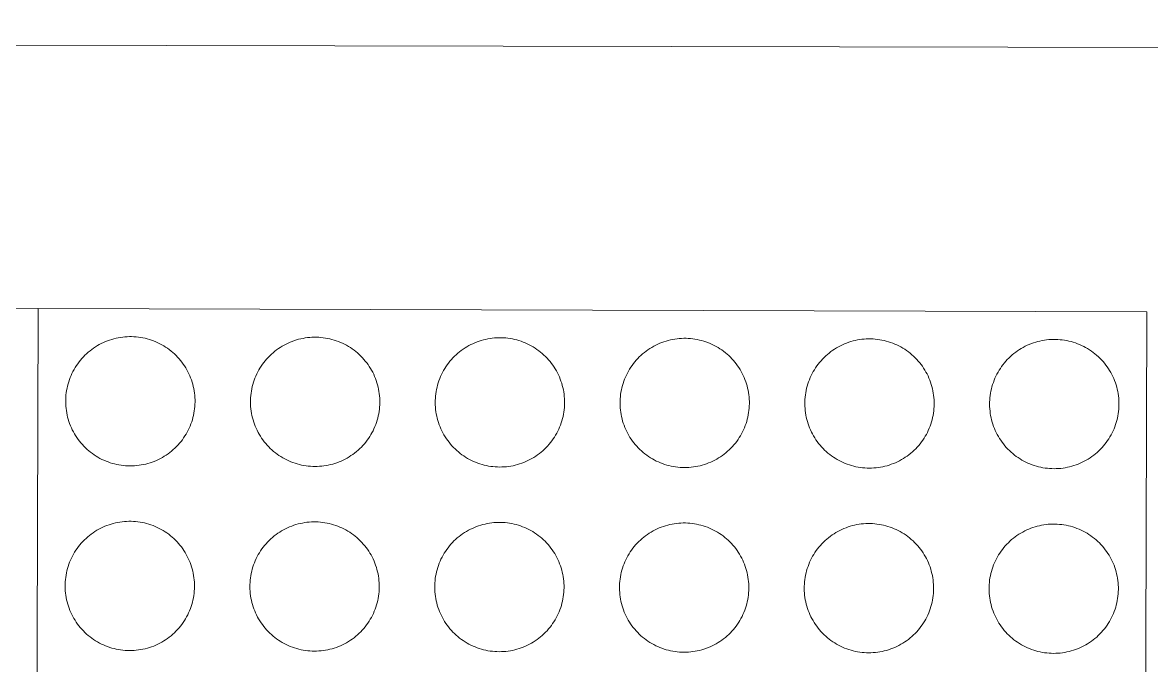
# Model space of a CAD drawing. Header units: metres. Extents: x -902 to -724, y 0 to 650.
# Drawn here: x -799.5648 to -799.2593, y 595.3703 to 595.5443 of the extents above; entities that cross this region are included whole.
import ezdxf

# ---------------------------------------------------------------- set-up
doc = ezdxf.new("R2010")
doc.units = ezdxf.units.M

# ---------------------------------------------------------------- blocks, each defined once
blk = doc.blocks.new('ASSA_Driveway_dwg-40817344-DRG-2871011 - SITE PLAN')
at = {"color": 9, "lineweight": 18, "true_color": 0xc0c0c0}
blk.add_line((-5.93121, 10.83636), (-5.37393, 4.36029), dxfattribs=at)
at = {"color": 9, "lineweight": 18, "true_color": 0xc0c0c0, "flags": 128}
for points in [[(-6.02436, 7.58813), (-5.72543, 7.61352), (-5.75082, 7.91245), (-6.04975, 7.88706)], [(-5.99897, 7.28921), (-5.70004, 7.3146), (-5.72543, 7.61352), (-6.02436, 7.58813)], [(-5.76567, 7.58502), (-5.7656, 7.58441), (-5.76552, 7.58381), (-5.76542, 7.58321), (-5.76529, 7.58262), (-5.76515, 7.58203), (-5.76498, 7.58144), (-5.7648, 7.58086), (-5.76459, 7.58029), (-5.76437, 7.57973), (-5.76412, 7.57917), (-5.76386, 7.57862), (-5.76357, 7.57809), (-5.76327, 7.57756), (-5.76295, 7.57704), (-5.76262, 7.57654), (-5.76226, 7.57604), (-5.76189, 7.57556), (-5.7615, 7.5751), (-5.7611, 7.57464), (-5.76068, 7.5742), (-5.76025, 7.57378), (-5.7598, 7.57337), (-5.75934, 7.57297), (-5.75886, 7.5726), (-5.75837, 7.57224), (-5.75787, 7.57189), (-5.75736, 7.57157), (-5.75683, 7.57126), (-5.7563, 7.57097), (-5.75576, 7.5707), (-5.7552, 7.57045), (-5.75464, 7.57021), (-5.75407, 7.57), (-5.7535, 7.56981), (-5.75291, 7.56964), (-5.75233, 7.56948), (-5.75173, 7.56935), (-5.75114, 7.56924), (-5.75054, 7.56915), (-5.74993, 7.56908), (-5.74933, 7.56903), (-5.74872, 7.569), (-5.74811, 7.569), (-5.7475, 7.56901), (-5.7469, 7.56905), (-5.74629, 7.5691), (-5.74569, 7.56918), (-5.74509, 7.56928), (-5.7445, 7.5694), (-5.7439, 7.56954), (-5.74332, 7.5697), (-5.74274, 7.56988), (-5.74217, 7.57008), (-5.7416, 7.5703), (-5.74104, 7.57054), (-5.74049, 7.5708), (-5.73995, 7.57108), (-5.73942, 7.57137), (-5.7389, 7.57169), (-5.73839, 7.57202), (-5.7379, 7.57237), (-5.73741, 7.57274), (-5.73694, 7.57312), (-5.73648, 7.57352), (-5.73604, 7.57394), (-5.73561, 7.57437), (-5.7352, 7.57481), (-5.7348, 7.57527), (-5.73442, 7.57575), (-5.73406, 7.57623), (-5.73371, 7.57673), (-5.73338, 7.57724), (-5.73307, 7.57776), (-5.73277, 7.57829), (-5.7325, 7.57883), (-5.73224, 7.57938), (-5.732, 7.57994), (-5.73178, 7.58051), (-5.73159, 7.58108), (-5.73141, 7.58166), (-5.73125, 7.58225), (-5.73111, 7.58284), (-5.731, 7.58344), (-5.7309, 7.58404), (-5.73083, 7.58464), (-5.73077, 7.58525), (-5.73074, 7.58585), (-5.73073, 7.58646), (-5.73074, 7.58707), (-5.73077, 7.58768), (-5.73082, 7.58828), (-5.73089, 7.58888), (-5.73098, 7.58948), (-5.7311, 7.59008), (-5.73123, 7.59067), (-5.73139, 7.59126), (-5.73156, 7.59184), (-5.73176, 7.59242), (-5.73198, 7.59299), (-5.73221, 7.59355), (-5.73246, 7.5941), (-5.73274, 7.59464), (-5.73303, 7.59517), (-5.73334, 7.59569), (-5.73367, 7.59621), (-5.73401, 7.59671), (-5.73438, 7.59719), (-5.73476, 7.59767), (-5.73515, 7.59813), (-5.73556, 7.59857), (-5.73599, 7.59901), (-5.73643, 7.59942), (-5.73689, 7.59983), (-5.73736, 7.60021), (-5.73784, 7.60058), (-5.73833, 7.60093), (-5.73884, 7.60127), (-5.73936, 7.60158), (-5.73989, 7.60188), (-5.74043, 7.60216), (-5.74098, 7.60242), (-5.74153, 7.60267), (-5.7421, 7.60289), (-5.74267, 7.60309), (-5.74325, 7.60327), (-5.74384, 7.60344), (-5.74443, 7.60358), (-5.74502, 7.6037), (-5.74562, 7.6038), (-5.74622, 7.60388), (-5.74683, 7.60394), (-5.74743, 7.60398), (-5.74804, 7.604), (-5.74865, 7.60399), (-5.74925, 7.60397), (-5.74986, 7.60392), (-5.75046, 7.60385), (-5.75107, 7.60377), (-5.75166, 7.60366), (-5.75226, 7.60353), (-5.75284, 7.60338), (-5.75343, 7.60321), (-5.754, 7.60302), (-5.75457, 7.60281), (-5.75514, 7.60258), (-5.75569, 7.60233), (-5.75624, 7.60206), (-5.75677, 7.60177), (-5.7573, 7.60146), (-5.75781, 7.60114), (-5.75831, 7.6008), (-5.7588, 7.60044), (-5.75928, 7.60007), (-5.75974, 7.59967), (-5.76019, 7.59927), (-5.76063, 7.59884), (-5.76105, 7.59841), (-5.76146, 7.59795), (-5.76185, 7.59749), (-5.76222, 7.59701), (-5.76258, 7.59652), (-5.76292, 7.59601), (-5.76324, 7.5955), (-5.76354, 7.59497), (-5.76383, 7.59443), (-5.76409, 7.59389), (-5.76434, 7.59333), (-5.76457, 7.59277), (-5.76477, 7.5922), (-5.76496, 7.59162), (-5.76513, 7.59104), (-5.76528, 7.59045), (-5.7654, 7.58985), (-5.76551, 7.58926), (-5.76559, 7.58865), (-5.76566, 7.58805), (-5.7657, 7.58744), (-5.76572, 7.58684), (-5.76573, 7.58623), (-5.76571, 7.58562)], [(-5.81549, 7.58078), (-5.81542, 7.58018), (-5.81534, 7.57958), (-5.81524, 7.57898), (-5.81511, 7.57838), (-5.81497, 7.57779), (-5.8148, 7.57721), (-5.81462, 7.57663), (-5.81441, 7.57606), (-5.81419, 7.5755), (-5.81394, 7.57494), (-5.81368, 7.57439), (-5.8134, 7.57386), (-5.81309, 7.57333), (-5.81277, 7.57281), (-5.81244, 7.57231), (-5.81208, 7.57181), (-5.81171, 7.57133), (-5.81132, 7.57086), (-5.81092, 7.57041), (-5.8105, 7.56997), (-5.81007, 7.56955), (-5.80962, 7.56914), (-5.80916, 7.56874), (-5.80868, 7.56836), (-5.80819, 7.568), (-5.80769, 7.56766), (-5.80718, 7.56733), (-5.80665, 7.56703), (-5.80612, 7.56674), (-5.80558, 7.56647), (-5.80502, 7.56622), (-5.80446, 7.56598), (-5.80389, 7.56577), (-5.80332, 7.56558), (-5.80273, 7.5654), (-5.80215, 7.56525), (-5.80155, 7.56512), (-5.80096, 7.56501), (-5.80036, 7.56492), (-5.79975, 7.56485), (-5.79915, 7.5648), (-5.79854, 7.56477), (-5.79793, 7.56477), (-5.79733, 7.56478), (-5.79672, 7.56482), (-5.79611, 7.56487), (-5.79551, 7.56495), (-5.79491, 7.56505), (-5.79432, 7.56517), (-5.79373, 7.56531), (-5.79314, 7.56547), (-5.79256, 7.56565), (-5.79199, 7.56585), (-5.79142, 7.56607), (-5.79086, 7.56631), (-5.79031, 7.56657), (-5.78977, 7.56685), (-5.78924, 7.56714), (-5.78872, 7.56746), (-5.78821, 7.56779), (-5.78772, 7.56814), (-5.78723, 7.56851), (-5.78676, 7.56889), (-5.78631, 7.56929), (-5.78586, 7.56971), (-5.78543, 7.57014), (-5.78502, 7.57058), (-5.78462, 7.57104), (-5.78424, 7.57151), (-5.78388, 7.572), (-5.78353, 7.5725), (-5.7832, 7.57301), (-5.78289, 7.57353), (-5.78259, 7.57406), (-5.78232, 7.5746), (-5.78206, 7.57515), (-5.78182, 7.57571), (-5.7816, 7.57628), (-5.78141, 7.57685), (-5.78123, 7.57743), (-5.78107, 7.57802), (-5.78093, 7.57861), (-5.78082, 7.57921), (-5.78072, 7.57981), (-5.78065, 7.58041), (-5.78059, 7.58102), (-5.78056, 7.58162), (-5.78055, 7.58223), (-5.78056, 7.58284), (-5.78059, 7.58344), (-5.78064, 7.58405), (-5.78071, 7.58465), (-5.78081, 7.58525), (-5.78092, 7.58585), (-5.78105, 7.58644), (-5.78121, 7.58703), (-5.78138, 7.58761), (-5.78158, 7.58819), (-5.7818, 7.58875), (-5.78203, 7.58931), (-5.78228, 7.58987), (-5.78256, 7.59041), (-5.78285, 7.59094), (-5.78316, 7.59146), (-5.78349, 7.59197), (-5.78383, 7.59247), (-5.7842, 7.59296), (-5.78458, 7.59343), (-5.78497, 7.5939), (-5.78538, 7.59434), (-5.78581, 7.59477), (-5.78625, 7.59519), (-5.78671, 7.59559), (-5.78718, 7.59598), (-5.78766, 7.59635), (-5.78815, 7.5967), (-5.78866, 7.59703), (-5.78918, 7.59735), (-5.78971, 7.59765), (-5.79025, 7.59793), (-5.7908, 7.59819), (-5.79135, 7.59843), (-5.79192, 7.59866), (-5.79249, 7.59886), (-5.79307, 7.59904), (-5.79366, 7.5992), (-5.79425, 7.59935), (-5.79484, 7.59947), (-5.79544, 7.59957), (-5.79604, 7.59965), (-5.79665, 7.59971), (-5.79725, 7.59975), (-5.79786, 7.59976), (-5.79847, 7.59976), (-5.79908, 7.59974), (-5.79968, 7.59969), (-5.80028, 7.59962), (-5.80089, 7.59953), (-5.80148, 7.59942), (-5.80208, 7.5993), (-5.80267, 7.59915), (-5.80325, 7.59897), (-5.80383, 7.59878), (-5.8044, 7.59857), (-5.80496, 7.59834), (-5.80551, 7.59809), (-5.80606, 7.59783), (-5.80659, 7.59754), (-5.80712, 7.59723), (-5.80763, 7.59691), (-5.80813, 7.59657), (-5.80862, 7.59621), (-5.8091, 7.59583), (-5.80956, 7.59544), (-5.81002, 7.59503), (-5.81045, 7.59461), (-5.81087, 7.59417), (-5.81128, 7.59372), (-5.81167, 7.59326), (-5.81204, 7.59278), (-5.8124, 7.59228), (-5.81274, 7.59178), (-5.81306, 7.59126), (-5.81336, 7.59074), (-5.81365, 7.5902), (-5.81391, 7.58966), (-5.81416, 7.5891), (-5.81439, 7.58854), (-5.81459, 7.58797), (-5.81478, 7.58739), (-5.81495, 7.5868), (-5.8151, 7.58622), (-5.81522, 7.58562), (-5.81533, 7.58502), (-5.81542, 7.58442), (-5.81548, 7.58382), (-5.81552, 7.58321), (-5.81555, 7.5826), (-5.81555, 7.582), (-5.81553, 7.58139)], [(-5.76143, 7.5352), (-5.76137, 7.53459), (-5.76129, 7.53399), (-5.76118, 7.53339), (-5.76106, 7.5328), (-5.76092, 7.53221), (-5.76075, 7.53162), (-5.76056, 7.53104), (-5.76036, 7.53047), (-5.76013, 7.52991), (-5.75989, 7.52935), (-5.75963, 7.5288), (-5.75934, 7.52827), (-5.75904, 7.52774), (-5.75872, 7.52722), (-5.75839, 7.52672), (-5.75803, 7.52622), (-5.75766, 7.52574), (-5.75727, 7.52527), (-5.75687, 7.52482), (-5.75645, 7.52438), (-5.75602, 7.52396), (-5.75557, 7.52355), (-5.7551, 7.52315), (-5.75463, 7.52278), (-5.75414, 7.52242), (-5.75364, 7.52207), (-5.75313, 7.52175), (-5.7526, 7.52144), (-5.75207, 7.52115), (-5.75152, 7.52088), (-5.75097, 7.52063), (-5.75041, 7.52039), (-5.74984, 7.52018), (-5.74926, 7.51999), (-5.74868, 7.51982), (-5.74809, 7.51966), (-5.7475, 7.51953), (-5.7469, 7.51942), (-5.7463, 7.51933), (-5.7457, 7.51926), (-5.74509, 7.51921), (-5.74449, 7.51918), (-5.74388, 7.51918), (-5.74327, 7.51919), (-5.74267, 7.51923), (-5.74206, 7.51928), (-5.74146, 7.51936), (-5.74086, 7.51946), (-5.74026, 7.51958), (-5.73967, 7.51972), (-5.73909, 7.51988), (-5.73851, 7.52006), (-5.73793, 7.52026), (-5.73737, 7.52048), (-5.73681, 7.52072), (-5.73626, 7.52098), (-5.73572, 7.52126), (-5.73519, 7.52155), (-5.73467, 7.52187), (-5.73416, 7.5222), (-5.73367, 7.52255), (-5.73318, 7.52292), (-5.73271, 7.5233), (-5.73225, 7.5237), (-5.73181, 7.52412), (-5.73138, 7.52455), (-5.73097, 7.52499), (-5.73057, 7.52545), (-5.73019, 7.52592), (-5.72982, 7.52641), (-5.72948, 7.52691), (-5.72915, 7.52742), (-5.72883, 7.52794), (-5.72854, 7.52847), (-5.72826, 7.52901), (-5.72801, 7.52956), (-5.72777, 7.53012), (-5.72755, 7.53069), (-5.72735, 7.53126), (-5.72718, 7.53184), (-5.72702, 7.53243), (-5.72688, 7.53302), (-5.72677, 7.53362), (-5.72667, 7.53422), (-5.72659, 7.53482), (-5.72654, 7.53543), (-5.72651, 7.53603), (-5.7265, 7.53664), (-5.72651, 7.53725), (-5.72654, 7.53785), (-5.72659, 7.53846), (-5.72666, 7.53906), (-5.72675, 7.53966), (-5.72687, 7.54026), (-5.727, 7.54085), (-5.72716, 7.54144), (-5.72733, 7.54202), (-5.72753, 7.5426), (-5.72774, 7.54316), (-5.72798, 7.54372), (-5.72823, 7.54428), (-5.72851, 7.54482), (-5.7288, 7.54535), (-5.72911, 7.54587), (-5.72944, 7.54638), (-5.72978, 7.54688), (-5.73014, 7.54737), (-5.73052, 7.54785), (-5.73092, 7.54831), (-5.73133, 7.54875), (-5.73176, 7.54919), (-5.7322, 7.5496), (-5.73266, 7.55), (-5.73312, 7.55039), (-5.73361, 7.55076), (-5.7341, 7.55111), (-5.73461, 7.55145), (-5.73513, 7.55176), (-5.73566, 7.55206), (-5.7362, 7.55234), (-5.73674, 7.5526), (-5.7373, 7.55285), (-5.73787, 7.55307), (-5.73844, 7.55327), (-5.73902, 7.55345), (-5.7396, 7.55362), (-5.74019, 7.55376), (-5.74079, 7.55388), (-5.74139, 7.55398), (-5.74199, 7.55406), (-5.7426, 7.55412), (-5.7432, 7.55416), (-5.74381, 7.55418), (-5.74442, 7.55417), (-5.74502, 7.55415), (-5.74563, 7.5541), (-5.74623, 7.55403), (-5.74683, 7.55394), (-5.74743, 7.55384), (-5.74802, 7.55371), (-5.74861, 7.55356), (-5.7492, 7.55339), (-5.74977, 7.5532), (-5.75034, 7.55299), (-5.75091, 7.55275), (-5.75146, 7.55251), (-5.752, 7.55224), (-5.75254, 7.55195), (-5.75306, 7.55164), (-5.75358, 7.55132), (-5.75408, 7.55098), (-5.75457, 7.55062), (-5.75505, 7.55024), (-5.75551, 7.54985), (-5.75596, 7.54945), (-5.7564, 7.54902), (-5.75682, 7.54858), (-5.75723, 7.54813), (-5.75762, 7.54767), (-5.75799, 7.54719), (-5.75834, 7.5467), (-5.75868, 7.54619), (-5.75901, 7.54568), (-5.75931, 7.54515), (-5.75959, 7.54461), (-5.75986, 7.54407), (-5.76011, 7.54351), (-5.76033, 7.54295), (-5.76054, 7.54238), (-5.76073, 7.5418), (-5.7609, 7.54122), (-5.76104, 7.54063), (-5.76117, 7.54003), (-5.76128, 7.53943), (-5.76136, 7.53883), (-5.76143, 7.53823), (-5.76147, 7.53762), (-5.76149, 7.53702), (-5.76149, 7.53641), (-5.76147, 7.5358)], [(-5.81125, 7.53096), (-5.81119, 7.53036), (-5.81111, 7.52976), (-5.81101, 7.52916), (-5.81088, 7.52856), (-5.81074, 7.52797), (-5.81057, 7.52739), (-5.81039, 7.52681), (-5.81018, 7.52624), (-5.80995, 7.52568), (-5.80971, 7.52512), (-5.80945, 7.52457), (-5.80916, 7.52403), (-5.80886, 7.52351), (-5.80854, 7.52299), (-5.80821, 7.52248), (-5.80785, 7.52199), (-5.80748, 7.52151), (-5.80709, 7.52104), (-5.80669, 7.52059), (-5.80627, 7.52015), (-5.80584, 7.51972), (-5.80539, 7.51932), (-5.80492, 7.51892), (-5.80445, 7.51854), (-5.80396, 7.51818), (-5.80346, 7.51784), (-5.80295, 7.51751), (-5.80242, 7.51721), (-5.80189, 7.51692), (-5.80134, 7.51665), (-5.80079, 7.51639), (-5.80023, 7.51616), (-5.79966, 7.51595), (-5.79909, 7.51576), (-5.7985, 7.51558), (-5.79791, 7.51543), (-5.79732, 7.5153), (-5.79672, 7.51519), (-5.79612, 7.5151), (-5.79552, 7.51503), (-5.79491, 7.51498), (-5.79431, 7.51495), (-5.7937, 7.51495), (-5.79309, 7.51496), (-5.79249, 7.515), (-5.79188, 7.51505), (-5.79128, 7.51513), (-5.79068, 7.51523), (-5.79008, 7.51535), (-5.78949, 7.51549), (-5.78891, 7.51565), (-5.78833, 7.51583), (-5.78775, 7.51603), (-5.78719, 7.51625), (-5.78663, 7.51649), (-5.78608, 7.51675), (-5.78554, 7.51703), (-5.78501, 7.51732), (-5.78449, 7.51764), (-5.78398, 7.51797), (-5.78349, 7.51832), (-5.783, 7.51869), (-5.78253, 7.51907), (-5.78207, 7.51947), (-5.78163, 7.51989), (-5.7812, 7.52032), (-5.78079, 7.52076), (-5.78039, 7.52122), (-5.78001, 7.52169), (-5.77964, 7.52218), (-5.7793, 7.52268), (-5.77897, 7.52319), (-5.77865, 7.52371), (-5.77836, 7.52424), (-5.77808, 7.52478), (-5.77783, 7.52533), (-5.77759, 7.52589), (-5.77737, 7.52646), (-5.77717, 7.52703), (-5.777, 7.52761), (-5.77684, 7.5282), (-5.7767, 7.52879), (-5.77659, 7.52939), (-5.77649, 7.52999), (-5.77642, 7.53059), (-5.77636, 7.53119), (-5.77633, 7.5318), (-5.77632, 7.53241), (-5.77633, 7.53302), (-5.77636, 7.53362), (-5.77641, 7.53423), (-5.77648, 7.53483), (-5.77657, 7.53543), (-5.77669, 7.53603), (-5.77682, 7.53662), (-5.77698, 7.53721), (-5.77715, 7.53779), (-5.77735, 7.53836), (-5.77756, 7.53893), (-5.7778, 7.53949), (-5.77805, 7.54004), (-5.77833, 7.54059), (-5.77862, 7.54112), (-5.77893, 7.54164), (-5.77926, 7.54215), (-5.7796, 7.54265), (-5.77997, 7.54314), (-5.78034, 7.54361), (-5.78074, 7.54407), (-5.78115, 7.54452), (-5.78158, 7.54495), (-5.78202, 7.54537), (-5.78248, 7.54577), (-5.78295, 7.54616), (-5.78343, 7.54653), (-5.78392, 7.54688), (-5.78443, 7.54721), (-5.78495, 7.54753), (-5.78548, 7.54783), (-5.78602, 7.54811), (-5.78656, 7.54837), (-5.78712, 7.54861), (-5.78769, 7.54884), (-5.78826, 7.54904), (-5.78884, 7.54922), (-5.78942, 7.54938), (-5.79001, 7.54953), (-5.79061, 7.54965), (-5.79121, 7.54975), (-5.79181, 7.54983), (-5.79242, 7.54989), (-5.79302, 7.54993), (-5.79363, 7.54994), (-5.79424, 7.54994), (-5.79484, 7.54991), (-5.79545, 7.54987), (-5.79605, 7.5498), (-5.79665, 7.54971), (-5.79725, 7.5496), (-5.79785, 7.54947), (-5.79843, 7.54932), (-5.79902, 7.54915), (-5.79959, 7.54896), (-5.80016, 7.54875), (-5.80073, 7.54852), (-5.80128, 7.54827), (-5.80182, 7.54801), (-5.80236, 7.54772), (-5.80288, 7.54741), (-5.8034, 7.54709), (-5.8039, 7.54675), (-5.80439, 7.54639), (-5.80487, 7.54601), (-5.80533, 7.54562), (-5.80578, 7.54521), (-5.80622, 7.54479), (-5.80664, 7.54435), (-5.80705, 7.5439), (-5.80744, 7.54343), (-5.80781, 7.54296), (-5.80817, 7.54246), (-5.8085, 7.54196), (-5.80883, 7.54144), (-5.80913, 7.54092), (-5.80941, 7.54038), (-5.80968, 7.53983), (-5.80993, 7.53928), (-5.81015, 7.53872), (-5.81036, 7.53815), (-5.81055, 7.53757), (-5.81072, 7.53698), (-5.81087, 7.53639), (-5.81099, 7.5358), (-5.8111, 7.5352), (-5.81118, 7.5346), (-5.81125, 7.534), (-5.81129, 7.53339), (-5.81131, 7.53278), (-5.81131, 7.53218), (-5.81129, 7.53157)], [(-5.7572, 7.48537), (-5.75714, 7.48477), (-5.75706, 7.48417), (-5.75695, 7.48357), (-5.75683, 7.48298), (-5.75668, 7.48239), (-5.75652, 7.4818), (-5.75633, 7.48122), (-5.75613, 7.48065), (-5.7559, 7.48009), (-5.75566, 7.47953), (-5.75539, 7.47898), (-5.75511, 7.47845), (-5.75481, 7.47792), (-5.75449, 7.4774), (-5.75415, 7.4769), (-5.7538, 7.4764), (-5.75343, 7.47592), (-5.75304, 7.47545), (-5.75264, 7.475), (-5.75222, 7.47456), (-5.75178, 7.47414), (-5.75133, 7.47373), (-5.75087, 7.47333), (-5.7504, 7.47296), (-5.74991, 7.47259), (-5.74941, 7.47225), (-5.74889, 7.47193), (-5.74837, 7.47162), (-5.74784, 7.47133), (-5.74729, 7.47106), (-5.74674, 7.47081), (-5.74618, 7.47057), (-5.74561, 7.47036), (-5.74503, 7.47017), (-5.74445, 7.46999), (-5.74386, 7.46984), (-5.74327, 7.46971), (-5.74267, 7.4696), (-5.74207, 7.46951), (-5.74147, 7.46944), (-5.74086, 7.46939), (-5.74026, 7.46936), (-5.73965, 7.46936), (-5.73904, 7.46937), (-5.73843, 7.46941), (-5.73783, 7.46946), (-5.73723, 7.46954), (-5.73663, 7.46964), (-5.73603, 7.46976), (-5.73544, 7.4699), (-5.73486, 7.47006), (-5.73428, 7.47024), (-5.7337, 7.47044), (-5.73314, 7.47066), (-5.73258, 7.4709), (-5.73203, 7.47116), (-5.73149, 7.47144), (-5.73096, 7.47173), (-5.73044, 7.47205), (-5.72993, 7.47238), (-5.72943, 7.47273), (-5.72895, 7.4731), (-5.72848, 7.47348), (-5.72802, 7.47388), (-5.72758, 7.4743), (-5.72715, 7.47473), (-5.72674, 7.47517), (-5.72634, 7.47563), (-5.72596, 7.4761), (-5.72559, 7.47659), (-5.72524, 7.47709), (-5.72491, 7.4776), (-5.7246, 7.47812), (-5.72431, 7.47865), (-5.72403, 7.47919), (-5.72378, 7.47974), (-5.72354, 7.4803), (-5.72332, 7.48087), (-5.72312, 7.48144), (-5.72294, 7.48202), (-5.72279, 7.48261), (-5.72265, 7.4832), (-5.72253, 7.4838), (-5.72244, 7.4844), (-5.72236, 7.485), (-5.72231, 7.48561), (-5.72228, 7.48621), (-5.72226, 7.48682), (-5.72227, 7.48743), (-5.7223, 7.48803), (-5.72236, 7.48864), (-5.72243, 7.48924), (-5.72252, 7.48984), (-5.72264, 7.49044), (-5.72277, 7.49103), (-5.72293, 7.49162), (-5.7231, 7.4922), (-5.7233, 7.49278), (-5.72351, 7.49334), (-5.72375, 7.4939), (-5.724, 7.49446), (-5.72427, 7.495), (-5.72457, 7.49553), (-5.72488, 7.49605), (-5.7252, 7.49656), (-5.72555, 7.49706), (-5.72591, 7.49755), (-5.72629, 7.49803), (-5.72669, 7.49849), (-5.7271, 7.49893), (-5.72753, 7.49937), (-5.72797, 7.49978), (-5.72842, 7.50018), (-5.72889, 7.50057), (-5.72938, 7.50094), (-5.72987, 7.50129), (-5.73038, 7.50163), (-5.7309, 7.50194), (-5.73142, 7.50224), (-5.73196, 7.50252), (-5.73251, 7.50278), (-5.73307, 7.50302), (-5.73363, 7.50325), (-5.73421, 7.50345), (-5.73479, 7.50363), (-5.73537, 7.5038), (-5.73596, 7.50394), (-5.73656, 7.50406), (-5.73716, 7.50416), (-5.73776, 7.50424), (-5.73836, 7.5043), (-5.73897, 7.50434), (-5.73958, 7.50435), (-5.74018, 7.50435), (-5.74079, 7.50433), (-5.7414, 7.50428), (-5.742, 7.50421), (-5.7426, 7.50412), (-5.7432, 7.50402), (-5.74379, 7.50389), (-5.74438, 7.50374), (-5.74496, 7.50357), (-5.74554, 7.50337), (-5.74611, 7.50316), (-5.74667, 7.50293), (-5.74723, 7.50268), (-5.74777, 7.50242), (-5.74831, 7.50213), (-5.74883, 7.50182), (-5.74935, 7.5015), (-5.74985, 7.50116), (-5.75034, 7.5008), (-5.75082, 7.50042), (-5.75128, 7.50003), (-5.75173, 7.49962), (-5.75217, 7.4992), (-5.75259, 7.49876), (-5.75299, 7.49831), (-5.75338, 7.49785), (-5.75376, 7.49737), (-5.75411, 7.49687), (-5.75445, 7.49637), (-5.75477, 7.49585), (-5.75508, 7.49533), (-5.75536, 7.49479), (-5.75563, 7.49425), (-5.75587, 7.49369), (-5.7561, 7.49313), (-5.75631, 7.49256), (-5.7565, 7.49198), (-5.75667, 7.4914), (-5.75681, 7.49081), (-5.75694, 7.49021), (-5.75705, 7.48961), (-5.75713, 7.48901), (-5.7572, 7.48841), (-5.75724, 7.4878), (-5.75726, 7.4872), (-5.75726, 7.48659), (-5.75724, 7.48598)], [(-5.80702, 7.48114), (-5.80696, 7.48054), (-5.80688, 7.47994), (-5.80677, 7.47934), (-5.80665, 7.47874), (-5.8065, 7.47815), (-5.80634, 7.47757), (-5.80615, 7.47699), (-5.80595, 7.47642), (-5.80572, 7.47586), (-5.80548, 7.4753), (-5.80521, 7.47475), (-5.80493, 7.47421), (-5.80463, 7.47369), (-5.80431, 7.47317), (-5.80397, 7.47266), (-5.80362, 7.47217), (-5.80325, 7.47169), (-5.80286, 7.47122), (-5.80246, 7.47077), (-5.80204, 7.47033), (-5.8016, 7.4699), (-5.80116, 7.46949), (-5.80069, 7.4691), (-5.80022, 7.46872), (-5.79973, 7.46836), (-5.79923, 7.46802), (-5.79871, 7.46769), (-5.79819, 7.46739), (-5.79766, 7.4671), (-5.79711, 7.46683), (-5.79656, 7.46657), (-5.796, 7.46634), (-5.79543, 7.46613), (-5.79485, 7.46594), (-5.79427, 7.46576), (-5.79368, 7.46561), (-5.79309, 7.46548), (-5.79249, 7.46537), (-5.79189, 7.46528), (-5.79129, 7.46521), (-5.79068, 7.46516), (-5.79008, 7.46513), (-5.78947, 7.46512), (-5.78886, 7.46514), (-5.78826, 7.46517), (-5.78765, 7.46523), (-5.78705, 7.46531), (-5.78645, 7.46541), (-5.78585, 7.46553), (-5.78526, 7.46567), (-5.78468, 7.46583), (-5.7841, 7.46601), (-5.78352, 7.46621), (-5.78296, 7.46643), (-5.7824, 7.46667), (-5.78185, 7.46693), (-5.78131, 7.4672), (-5.78078, 7.4675), (-5.78026, 7.46782), (-5.77975, 7.46815), (-5.77925, 7.4685), (-5.77877, 7.46887), (-5.7783, 7.46925), (-5.77784, 7.46965), (-5.7774, 7.47006), (-5.77697, 7.4705), (-5.77656, 7.47094), (-5.77616, 7.4714), (-5.77578, 7.47187), (-5.77541, 7.47236), (-5.77506, 7.47286), (-5.77473, 7.47337), (-5.77442, 7.47389), (-5.77413, 7.47442), (-5.77385, 7.47496), (-5.7736, 7.47551), (-5.77336, 7.47607), (-5.77314, 7.47664), (-5.77294, 7.47721), (-5.77277, 7.47779), (-5.77261, 7.47838), (-5.77247, 7.47897), (-5.77235, 7.47957), (-5.77226, 7.48017), (-5.77218, 7.48077), (-5.77213, 7.48137), (-5.7721, 7.48198), (-5.77208, 7.48259), (-5.77209, 7.4832), (-5.77212, 7.4838), (-5.77218, 7.48441), (-5.77225, 7.48501), (-5.77234, 7.48561), (-5.77246, 7.48621), (-5.77259, 7.4868), (-5.77275, 7.48739), (-5.77292, 7.48797), (-5.77312, 7.48854), (-5.77333, 7.48911), (-5.77357, 7.48967), (-5.77382, 7.49022), (-5.77409, 7.49077), (-5.77439, 7.4913), (-5.7747, 7.49182), (-5.77502, 7.49233), (-5.77537, 7.49283), (-5.77573, 7.49332), (-5.77611, 7.49379), (-5.77651, 7.49425), (-5.77692, 7.4947), (-5.77735, 7.49513), (-5.77779, 7.49555), (-5.77824, 7.49595), (-5.77871, 7.49634), (-5.7792, 7.49671), (-5.77969, 7.49706), (-5.7802, 7.49739), (-5.78072, 7.49771), (-5.78125, 7.49801), (-5.78178, 7.49829), (-5.78233, 7.49855), (-5.78289, 7.49879), (-5.78346, 7.49902), (-5.78403, 7.49922), (-5.78461, 7.4994), (-5.78519, 7.49956), (-5.78578, 7.49971), (-5.78638, 7.49983), (-5.78698, 7.49993), (-5.78758, 7.50001), (-5.78818, 7.50007), (-5.78879, 7.50011), (-5.7894, 7.50012), (-5.79, 7.50012), (-5.79061, 7.50009), (-5.79122, 7.50005), (-5.79182, 7.49998), (-5.79242, 7.49989), (-5.79302, 7.49978), (-5.79361, 7.49965), (-5.7942, 7.4995), (-5.79478, 7.49933), (-5.79536, 7.49914), (-5.79593, 7.49893), (-5.79649, 7.4987), (-5.79705, 7.49845), (-5.79759, 7.49818), (-5.79813, 7.4979), (-5.79865, 7.49759), (-5.79917, 7.49727), (-5.79967, 7.49693), (-5.80016, 7.49657), (-5.80064, 7.49619), (-5.8011, 7.4958), (-5.80155, 7.49539), (-5.80199, 7.49497), (-5.80241, 7.49453), (-5.80281, 7.49408), (-5.8032, 7.49361), (-5.80358, 7.49313), (-5.80393, 7.49264), (-5.80427, 7.49214), (-5.80459, 7.49162), (-5.8049, 7.4911), (-5.80518, 7.49056), (-5.80545, 7.49001), (-5.80569, 7.48946), (-5.80592, 7.4889), (-5.80613, 7.48833), (-5.80632, 7.48775), (-5.80649, 7.48716), (-5.80663, 7.48657), (-5.80676, 7.48598), (-5.80687, 7.48538), (-5.80695, 7.48478), (-5.80702, 7.48418), (-5.80706, 7.48357), (-5.80708, 7.48296), (-5.80708, 7.48236), (-5.80706, 7.48175)], [(-5.75297, 7.43555), (-5.75291, 7.43495), (-5.75282, 7.43435), (-5.75272, 7.43375), (-5.7526, 7.43315), (-5.75245, 7.43257), (-5.75229, 7.43198), (-5.7521, 7.4314), (-5.7519, 7.43083), (-5.75167, 7.43027), (-5.75143, 7.42971), (-5.75116, 7.42916), (-5.75088, 7.42863), (-5.75058, 7.4281), (-5.75026, 7.42758), (-5.74992, 7.42708), (-5.74957, 7.42658), (-5.7492, 7.4261), (-5.74881, 7.42563), (-5.7484, 7.42518), (-5.74799, 7.42474), (-5.74755, 7.42432), (-5.7471, 7.42391), (-5.74664, 7.42351), (-5.74616, 7.42313), (-5.74568, 7.42277), (-5.74517, 7.42243), (-5.74466, 7.42211), (-5.74414, 7.4218), (-5.7436, 7.42151), (-5.74306, 7.42124), (-5.74251, 7.42099), (-5.74195, 7.42075), (-5.74138, 7.42054), (-5.7408, 7.42035), (-5.74022, 7.42017), (-5.73963, 7.42002), (-5.73904, 7.41989), (-5.73844, 7.41978), (-5.73784, 7.41969), (-5.73724, 7.41962), (-5.73663, 7.41957), (-5.73602, 7.41954), (-5.73542, 7.41954), (-5.73481, 7.41955), (-5.7342, 7.41959), (-5.7336, 7.41964), (-5.733, 7.41972), (-5.7324, 7.41982), (-5.7318, 7.41994), (-5.73121, 7.42008), (-5.73062, 7.42024), (-5.73004, 7.42042), (-5.72947, 7.42062), (-5.7289, 7.42084), (-5.72835, 7.42108), (-5.7278, 7.42134), (-5.72726, 7.42162), (-5.72673, 7.42191), (-5.72621, 7.42223), (-5.7257, 7.42256), (-5.7252, 7.42291), (-5.72472, 7.42328), (-5.72425, 7.42366), (-5.72379, 7.42406), (-5.72335, 7.42448), (-5.72292, 7.42491), (-5.7225, 7.42535), (-5.72211, 7.42581), (-5.72172, 7.42628), (-5.72136, 7.42677), (-5.72101, 7.42727), (-5.72068, 7.42778), (-5.72037, 7.4283), (-5.72008, 7.42883), (-5.7198, 7.42937), (-5.71954, 7.42992), (-5.71931, 7.43048), (-5.71909, 7.43105), (-5.71889, 7.43162), (-5.71871, 7.4322), (-5.71856, 7.43279), (-5.71842, 7.43338), (-5.7183, 7.43398), (-5.71821, 7.43458), (-5.71813, 7.43518), (-5.71808, 7.43579), (-5.71804, 7.43639), (-5.71803, 7.437), (-5.71804, 7.43761), (-5.71807, 7.43821), (-5.71812, 7.43882), (-5.7182, 7.43942), (-5.71829, 7.44002), (-5.7184, 7.44062), (-5.71854, 7.44121), (-5.71869, 7.4418), (-5.71887, 7.44238), (-5.71906, 7.44296), (-5.71928, 7.44352), (-5.71951, 7.44408), (-5.71977, 7.44464), (-5.72004, 7.44518), (-5.72033, 7.44571), (-5.72064, 7.44623), (-5.72097, 7.44674), (-5.72132, 7.44724), (-5.72168, 7.44773), (-5.72206, 7.4482), (-5.72246, 7.44867), (-5.72287, 7.44911), (-5.72329, 7.44954), (-5.72374, 7.44996), (-5.72419, 7.45036), (-5.72466, 7.45075), (-5.72514, 7.45112), (-5.72564, 7.45147), (-5.72615, 7.4518), (-5.72666, 7.45212), (-5.72719, 7.45242), (-5.72773, 7.4527), (-5.72828, 7.45296), (-5.72884, 7.4532), (-5.7294, 7.45343), (-5.72998, 7.45363), (-5.73055, 7.45381), (-5.73114, 7.45398), (-5.73173, 7.45412), (-5.73233, 7.45424), (-5.73292, 7.45434), (-5.73353, 7.45442), (-5.73413, 7.45448), (-5.73474, 7.45452), (-5.73534, 7.45453), (-5.73595, 7.45453), (-5.73656, 7.45451), (-5.73716, 7.45446), (-5.73777, 7.45439), (-5.73837, 7.4543), (-5.73897, 7.45419), (-5.73956, 7.45407), (-5.74015, 7.45392), (-5.74073, 7.45374), (-5.74131, 7.45355), (-5.74188, 7.45334), (-5.74244, 7.45311), (-5.743, 7.45286), (-5.74354, 7.4526), (-5.74408, 7.45231), (-5.7446, 7.452), (-5.74511, 7.45168), (-5.74562, 7.45134), (-5.74611, 7.45098), (-5.74658, 7.4506), (-5.74705, 7.45021), (-5.7475, 7.4498), (-5.74794, 7.44938), (-5.74836, 7.44894), (-5.74876, 7.44849), (-5.74915, 7.44803), (-5.74952, 7.44755), (-5.74988, 7.44705), (-5.75022, 7.44655), (-5.75054, 7.44603), (-5.75084, 7.44551), (-5.75113, 7.44497), (-5.7514, 7.44443), (-5.75164, 7.44387), (-5.75187, 7.44331), (-5.75208, 7.44274), (-5.75227, 7.44216), (-5.75243, 7.44157), (-5.75258, 7.44099), (-5.75271, 7.44039), (-5.75281, 7.43979), (-5.7529, 7.43919), (-5.75296, 7.43859), (-5.75301, 7.43798), (-5.75303, 7.43737), (-5.75303, 7.43677), (-5.75301, 7.43616)], [(-5.80279, 7.43132), (-5.80273, 7.43072), (-5.80265, 7.43012), (-5.80254, 7.42952), (-5.80242, 7.42892), (-5.80227, 7.42833), (-5.80211, 7.42775), (-5.80192, 7.42717), (-5.80172, 7.4266), (-5.80149, 7.42603), (-5.80125, 7.42548), (-5.80098, 7.42493), (-5.8007, 7.42439), (-5.8004, 7.42387), (-5.80008, 7.42335), (-5.79974, 7.42284), (-5.79939, 7.42235), (-5.79902, 7.42187), (-5.79863, 7.4214), (-5.79823, 7.42095), (-5.79781, 7.42051), (-5.79737, 7.42008), (-5.79692, 7.41967), (-5.79646, 7.41928), (-5.79598, 7.4189), (-5.7955, 7.41854), (-5.79499, 7.4182), (-5.79448, 7.41787), (-5.79396, 7.41757), (-5.79342, 7.41728), (-5.79288, 7.41701), (-5.79233, 7.41675), (-5.79177, 7.41652), (-5.7912, 7.41631), (-5.79062, 7.41612), (-5.79004, 7.41594), (-5.78945, 7.41579), (-5.78886, 7.41566), (-5.78826, 7.41555), (-5.78766, 7.41546), (-5.78706, 7.41539), (-5.78645, 7.41534), (-5.78584, 7.41531), (-5.78524, 7.4153), (-5.78463, 7.41532), (-5.78402, 7.41535), (-5.78342, 7.41541), (-5.78282, 7.41549), (-5.78222, 7.41559), (-5.78162, 7.41571), (-5.78103, 7.41585), (-5.78044, 7.41601), (-5.77986, 7.41619), (-5.77929, 7.41639), (-5.77872, 7.41661), (-5.77817, 7.41685), (-5.77762, 7.41711), (-5.77708, 7.41738), (-5.77655, 7.41768), (-5.77603, 7.418), (-5.77552, 7.41833), (-5.77502, 7.41868), (-5.77454, 7.41905), (-5.77407, 7.41943), (-5.77361, 7.41983), (-5.77317, 7.42024), (-5.77274, 7.42067), (-5.77232, 7.42112), (-5.77193, 7.42158), (-5.77155, 7.42205), (-5.77118, 7.42254), (-5.77083, 7.42304), (-5.7705, 7.42355), (-5.77019, 7.42407), (-5.7699, 7.4246), (-5.76962, 7.42514), (-5.76936, 7.42569), (-5.76913, 7.42625), (-5.76891, 7.42682), (-5.76871, 7.42739), (-5.76853, 7.42797), (-5.76838, 7.42856), (-5.76824, 7.42915), (-5.76812, 7.42975), (-5.76803, 7.43035), (-5.76795, 7.43095), (-5.7679, 7.43155), (-5.76786, 7.43216), (-5.76785, 7.43277), (-5.76786, 7.43338), (-5.76789, 7.43398), (-5.76794, 7.43459), (-5.76802, 7.43519), (-5.76811, 7.43579), (-5.76822, 7.43639), (-5.76836, 7.43698), (-5.76851, 7.43757), (-5.76869, 7.43815), (-5.76888, 7.43872), (-5.7691, 7.43929), (-5.76934, 7.43985), (-5.76959, 7.4404), (-5.76986, 7.44095), (-5.77015, 7.44148), (-5.77046, 7.442), (-5.77079, 7.44251), (-5.77114, 7.44301), (-5.7715, 7.4435), (-5.77188, 7.44397), (-5.77228, 7.44443), (-5.77269, 7.44488), (-5.77312, 7.44531), (-5.77356, 7.44573), (-5.77401, 7.44613), (-5.77448, 7.44652), (-5.77496, 7.44689), (-5.77546, 7.44724), (-5.77597, 7.44757), (-5.77648, 7.44789), (-5.77701, 7.44819), (-5.77755, 7.44847), (-5.7781, 7.44873), (-5.77866, 7.44897), (-5.77922, 7.44919), (-5.7798, 7.4494), (-5.78038, 7.44958), (-5.78096, 7.44974), (-5.78155, 7.44989), (-5.78215, 7.45001), (-5.78275, 7.45011), (-5.78335, 7.45019), (-5.78395, 7.45025), (-5.78456, 7.45029), (-5.78517, 7.4503), (-5.78577, 7.4503), (-5.78638, 7.45027), (-5.78699, 7.45023), (-5.78759, 7.45016), (-5.78819, 7.45007), (-5.78879, 7.44996), (-5.78938, 7.44983), (-5.78997, 7.44968), (-5.79055, 7.44951), (-5.79113, 7.44932), (-5.7917, 7.44911), (-5.79226, 7.44888), (-5.79282, 7.44863), (-5.79336, 7.44836), (-5.7939, 7.44808), (-5.79442, 7.44777), (-5.79493, 7.44745), (-5.79544, 7.44711), (-5.79593, 7.44675), (-5.79641, 7.44637), (-5.79687, 7.44598), (-5.79732, 7.44557), (-5.79776, 7.44515), (-5.79818, 7.44471), (-5.79858, 7.44426), (-5.79897, 7.44379), (-5.79935, 7.44331), (-5.7997, 7.44282), (-5.80004, 7.44232), (-5.80036, 7.4418), (-5.80067, 7.44128), (-5.80095, 7.44074), (-5.80122, 7.44019), (-5.80146, 7.43964), (-5.80169, 7.43908), (-5.8019, 7.4385), (-5.80209, 7.43793), (-5.80225, 7.43734), (-5.8024, 7.43675), (-5.80253, 7.43616), (-5.80263, 7.43556), (-5.80272, 7.43496), (-5.80278, 7.43436), (-5.80283, 7.43375), (-5.80285, 7.43314), (-5.80285, 7.43254), (-5.80283, 7.43193)], [(-5.74874, 7.38573), (-5.74868, 7.38513), (-5.74859, 7.38453), (-5.74849, 7.38393), (-5.74837, 7.38333), (-5.74822, 7.38274), (-5.74805, 7.38216), (-5.74787, 7.38158), (-5.74766, 7.38101), (-5.74744, 7.38045), (-5.74719, 7.37989), (-5.74693, 7.37934), (-5.74665, 7.3788), (-5.74635, 7.37828), (-5.74603, 7.37776), (-5.74569, 7.37725), (-5.74534, 7.37676), (-5.74496, 7.37628), (-5.74458, 7.37581), (-5.74417, 7.37536), (-5.74375, 7.37492), (-5.74332, 7.37449), (-5.74287, 7.37409), (-5.74241, 7.37369), (-5.74193, 7.37331), (-5.74144, 7.37295), (-5.74094, 7.37261), (-5.74043, 7.37228), (-5.73991, 7.37198), (-5.73937, 7.37169), (-5.73883, 7.37142), (-5.73828, 7.37116), (-5.73771, 7.37093), (-5.73715, 7.37072), (-5.73657, 7.37053), (-5.73599, 7.37035), (-5.7354, 7.3702), (-5.73481, 7.37007), (-5.73421, 7.36996), (-5.73361, 7.36987), (-5.733, 7.3698), (-5.7324, 7.36975), (-5.73179, 7.36972), (-5.73118, 7.36972), (-5.73058, 7.36973), (-5.72997, 7.36977), (-5.72937, 7.36982), (-5.72876, 7.3699), (-5.72816, 7.37), (-5.72757, 7.37012), (-5.72698, 7.37026), (-5.72639, 7.37042), (-5.72581, 7.3706), (-5.72524, 7.3708), (-5.72467, 7.37102), (-5.72411, 7.37126), (-5.72356, 7.37152), (-5.72302, 7.3718), (-5.72249, 7.37209), (-5.72197, 7.37241), (-5.72147, 7.37274), (-5.72097, 7.37309), (-5.72049, 7.37346), (-5.72001, 7.37384), (-5.71956, 7.37424), (-5.71911, 7.37466), (-5.71869, 7.37509), (-5.71827, 7.37553), (-5.71787, 7.37599), (-5.71749, 7.37646), (-5.71713, 7.37695), (-5.71678, 7.37745), (-5.71645, 7.37796), (-5.71614, 7.37848), (-5.71584, 7.37901), (-5.71557, 7.37955), (-5.71531, 7.3801), (-5.71507, 7.38066), (-5.71486, 7.38123), (-5.71466, 7.3818), (-5.71448, 7.38238), (-5.71432, 7.38297), (-5.71419, 7.38356), (-5.71407, 7.38416), (-5.71397, 7.38476), (-5.7139, 7.38536), (-5.71385, 7.38596), (-5.71381, 7.38657), (-5.7138, 7.38718), (-5.71381, 7.38779), (-5.71384, 7.38839), (-5.71389, 7.389), (-5.71396, 7.3896), (-5.71406, 7.3902), (-5.71417, 7.3908), (-5.71431, 7.39139), (-5.71446, 7.39198), (-5.71464, 7.39256), (-5.71483, 7.39313), (-5.71505, 7.3937), (-5.71528, 7.39426), (-5.71554, 7.39481), (-5.71581, 7.39536), (-5.7161, 7.39589), (-5.71641, 7.39641), (-5.71674, 7.39692), (-5.71709, 7.39742), (-5.71745, 7.39791), (-5.71783, 7.39838), (-5.71822, 7.39884), (-5.71864, 7.39929), (-5.71906, 7.39972), (-5.7195, 7.40014), (-5.71996, 7.40054), (-5.72043, 7.40093), (-5.72091, 7.4013), (-5.72141, 7.40165), (-5.72191, 7.40198), (-5.72243, 7.4023), (-5.72296, 7.4026), (-5.7235, 7.40288), (-5.72405, 7.40314), (-5.72461, 7.40338), (-5.72517, 7.40361), (-5.72574, 7.40381), (-5.72632, 7.40399), (-5.72691, 7.40415), (-5.7275, 7.4043), (-5.72809, 7.40442), (-5.72869, 7.40452), (-5.72929, 7.4046), (-5.7299, 7.40466), (-5.73051, 7.4047), (-5.73111, 7.40471), (-5.73172, 7.40471), (-5.73233, 7.40468), (-5.73293, 7.40464), (-5.73354, 7.40457), (-5.73414, 7.40448), (-5.73474, 7.40437), (-5.73533, 7.40424), (-5.73592, 7.40409), (-5.7365, 7.40392), (-5.73708, 7.40373), (-5.73765, 7.40352), (-5.73821, 7.40329), (-5.73876, 7.40304), (-5.73931, 7.40278), (-5.73984, 7.40249), (-5.74037, 7.40218), (-5.74088, 7.40186), (-5.74138, 7.40152), (-5.74188, 7.40116), (-5.74235, 7.40078), (-5.74282, 7.40039), (-5.74327, 7.39998), (-5.7437, 7.39956), (-5.74412, 7.39912), (-5.74453, 7.39867), (-5.74492, 7.3982), (-5.74529, 7.39773), (-5.74565, 7.39723), (-5.74599, 7.39673), (-5.74631, 7.39621), (-5.74661, 7.39569), (-5.7469, 7.39515), (-5.74716, 7.3946), (-5.74741, 7.39405), (-5.74764, 7.39349), (-5.74785, 7.39292), (-5.74803, 7.39234), (-5.7482, 7.39175), (-5.74835, 7.39116), (-5.74848, 7.39057), (-5.74858, 7.38997), (-5.74867, 7.38937), (-5.74873, 7.38877), (-5.74878, 7.38816), (-5.7488, 7.38755), (-5.7488, 7.38695), (-5.74878, 7.38634)], [(-5.79856, 7.3815), (-5.7985, 7.3809), (-5.79841, 7.3803), (-5.79831, 7.3797), (-5.79819, 7.3791), (-5.79804, 7.37851), (-5.79788, 7.37793), (-5.79769, 7.37735), (-5.79748, 7.37678), (-5.79726, 7.37621), (-5.79701, 7.37566), (-5.79675, 7.37511), (-5.79647, 7.37457), (-5.79617, 7.37405), (-5.79585, 7.37353), (-5.79551, 7.37302), (-5.79516, 7.37253), (-5.79479, 7.37205), (-5.7944, 7.37158), (-5.79399, 7.37113), (-5.79357, 7.37069), (-5.79314, 7.37026), (-5.79269, 7.36985), (-5.79223, 7.36946), (-5.79175, 7.36908), (-5.79126, 7.36872), (-5.79076, 7.36838), (-5.79025, 7.36805), (-5.78973, 7.36774), (-5.78919, 7.36746), (-5.78865, 7.36718), (-5.7881, 7.36693), (-5.78753, 7.3667), (-5.78697, 7.36649), (-5.78639, 7.36629), (-5.78581, 7.36612), (-5.78522, 7.36597), (-5.78463, 7.36584), (-5.78403, 7.36573), (-5.78343, 7.36564), (-5.78282, 7.36557), (-5.78222, 7.36552), (-5.78161, 7.36549), (-5.78101, 7.36548), (-5.7804, 7.3655), (-5.77979, 7.36553), (-5.77919, 7.36559), (-5.77858, 7.36567), (-5.77798, 7.36577), (-5.77739, 7.36589), (-5.7768, 7.36603), (-5.77621, 7.36619), (-5.77563, 7.36637), (-5.77506, 7.36657), (-5.77449, 7.36679), (-5.77393, 7.36703), (-5.77338, 7.36729), (-5.77284, 7.36756), (-5.77231, 7.36786), (-5.7718, 7.36818), (-5.77129, 7.36851), (-5.77079, 7.36886), (-5.77031, 7.36922), (-5.76984, 7.36961), (-5.76938, 7.37001), (-5.76893, 7.37042), (-5.76851, 7.37085), (-5.76809, 7.3713), (-5.7677, 7.37176), (-5.76731, 7.37223), (-5.76695, 7.37272), (-5.7666, 7.37321), (-5.76627, 7.37372), (-5.76596, 7.37425), (-5.76566, 7.37478), (-5.76539, 7.37532), (-5.76513, 7.37587), (-5.7649, 7.37643), (-5.76468, 7.377), (-5.76448, 7.37757), (-5.7643, 7.37815), (-5.76414, 7.37874), (-5.76401, 7.37933), (-5.76389, 7.37993), (-5.76379, 7.38053), (-5.76372, 7.38113), (-5.76367, 7.38173), (-5.76363, 7.38234), (-5.76362, 7.38295), (-5.76363, 7.38355), (-5.76366, 7.38416), (-5.76371, 7.38477), (-5.76378, 7.38537), (-5.76388, 7.38597), (-5.76399, 7.38657), (-5.76413, 7.38716), (-5.76428, 7.38775), (-5.76446, 7.38833), (-5.76465, 7.3889), (-5.76487, 7.38947), (-5.7651, 7.39003), (-5.76536, 7.39058), (-5.76563, 7.39113), (-5.76592, 7.39166), (-5.76623, 7.39218), (-5.76656, 7.39269), (-5.76691, 7.39319), (-5.76727, 7.39368), (-5.76765, 7.39415), (-5.76805, 7.39461), (-5.76846, 7.39506), (-5.76888, 7.39549), (-5.76932, 7.39591), (-5.76978, 7.39631), (-5.77025, 7.3967), (-5.77073, 7.39707), (-5.77123, 7.39742), (-5.77173, 7.39775), (-5.77225, 7.39807), (-5.77278, 7.39837), (-5.77332, 7.39865), (-5.77387, 7.39891), (-5.77443, 7.39915), (-5.77499, 7.39937), (-5.77556, 7.39958), (-5.77614, 7.39976), (-5.77673, 7.39992), (-5.77732, 7.40006), (-5.77791, 7.40019), (-5.77851, 7.40029), (-5.77912, 7.40037), (-5.77972, 7.40043), (-5.78033, 7.40046), (-5.78093, 7.40048), (-5.78154, 7.40048), (-5.78215, 7.40045), (-5.78275, 7.40041), (-5.78336, 7.40034), (-5.78396, 7.40025), (-5.78456, 7.40014), (-5.78515, 7.40001), (-5.78574, 7.39986), (-5.78632, 7.39969), (-5.7869, 7.3995), (-5.78747, 7.39929), (-5.78803, 7.39906), (-5.78858, 7.39881), (-5.78913, 7.39854), (-5.78966, 7.39826), (-5.79019, 7.39795), (-5.7907, 7.39763), (-5.79121, 7.39729), (-5.7917, 7.39693), (-5.79217, 7.39655), (-5.79264, 7.39616), (-5.79309, 7.39575), (-5.79352, 7.39533), (-5.79394, 7.39489), (-5.79435, 7.39444), (-5.79474, 7.39397), (-5.79511, 7.39349), (-5.79547, 7.393), (-5.79581, 7.3925), (-5.79613, 7.39198), (-5.79643, 7.39146), (-5.79672, 7.39092), (-5.79698, 7.39037), (-5.79723, 7.38982), (-5.79746, 7.38925), (-5.79767, 7.38868), (-5.79785, 7.38811), (-5.79802, 7.38752), (-5.79817, 7.38693), (-5.7983, 7.38634), (-5.7984, 7.38574), (-5.79849, 7.38514), (-5.79855, 7.38454), (-5.7986, 7.38393), (-5.79862, 7.38332), (-5.79862, 7.38271), (-5.7986, 7.38211)], [(-5.74451, 7.33591), (-5.74444, 7.33531), (-5.74436, 7.33471), (-5.74426, 7.33411), (-5.74413, 7.33351), (-5.74399, 7.33292), (-5.74382, 7.33234), (-5.74364, 7.33176), (-5.74343, 7.33119), (-5.74321, 7.33063), (-5.74296, 7.33007), (-5.7427, 7.32952), (-5.74242, 7.32898), (-5.74211, 7.32846), (-5.7418, 7.32794), (-5.74146, 7.32743), (-5.7411, 7.32694), (-5.74073, 7.32646), (-5.74034, 7.32599), (-5.73994, 7.32554), (-5.73952, 7.3251), (-5.73909, 7.32467), (-5.73864, 7.32426), (-5.73818, 7.32387), (-5.7377, 7.32349), (-5.73721, 7.32313), (-5.73671, 7.32279), (-5.7362, 7.32246), (-5.73567, 7.32216), (-5.73514, 7.32187), (-5.7346, 7.3216), (-5.73404, 7.32134), (-5.73348, 7.32111), (-5.73291, 7.3209), (-5.73234, 7.32071), (-5.73175, 7.32053), (-5.73117, 7.32038), (-5.73057, 7.32025), (-5.72998, 7.32014), (-5.72938, 7.32005), (-5.72877, 7.31998), (-5.72817, 7.31993), (-5.72756, 7.3199), (-5.72695, 7.31989), (-5.72635, 7.31991), (-5.72574, 7.31994), (-5.72513, 7.32), (-5.72453, 7.32008), (-5.72393, 7.32018), (-5.72334, 7.3203), (-5.72275, 7.32044), (-5.72216, 7.3206), (-5.72158, 7.32078), (-5.72101, 7.32098), (-5.72044, 7.3212), (-5.71988, 7.32144), (-5.71933, 7.3217), (-5.71879, 7.32197), (-5.71826, 7.32227), (-5.71774, 7.32259), (-5.71723, 7.32292), (-5.71674, 7.32327), (-5.71625, 7.32364), (-5.71578, 7.32402), (-5.71533, 7.32442), (-5.71488, 7.32483), (-5.71445, 7.32527), (-5.71404, 7.32571), (-5.71364, 7.32617), (-5.71326, 7.32664), (-5.7129, 7.32713), (-5.71255, 7.32763), (-5.71222, 7.32814), (-5.71191, 7.32866), (-5.71161, 7.32919), (-5.71134, 7.32973), (-5.71108, 7.33028), (-5.71084, 7.33084), (-5.71062, 7.33141), (-5.71043, 7.33198), (-5.71025, 7.33256), (-5.71009, 7.33315), (-5.70995, 7.33374), (-5.70984, 7.33434), (-5.70974, 7.33494), (-5.70967, 7.33554), (-5.70961, 7.33614), (-5.70958, 7.33675), (-5.70957, 7.33736), (-5.70958, 7.33797), (-5.70961, 7.33857), (-5.70966, 7.33918), (-5.70973, 7.33978), (-5.70983, 7.34038), (-5.70994, 7.34098), (-5.71007, 7.34157), (-5.71023, 7.34216), (-5.71041, 7.34274), (-5.7106, 7.34331), (-5.71082, 7.34388), (-5.71105, 7.34444), (-5.71131, 7.34499), (-5.71158, 7.34554), (-5.71187, 7.34607), (-5.71218, 7.34659), (-5.71251, 7.3471), (-5.71285, 7.3476), (-5.71322, 7.34809), (-5.7136, 7.34856), (-5.71399, 7.34902), (-5.7144, 7.34947), (-5.71483, 7.3499), (-5.71527, 7.35032), (-5.71573, 7.35072), (-5.7162, 7.35111), (-5.71668, 7.35148), (-5.71718, 7.35183), (-5.71768, 7.35216), (-5.7182, 7.35248), (-5.71873, 7.35278), (-5.71927, 7.35306), (-5.71982, 7.35332), (-5.72037, 7.35356), (-5.72094, 7.35379), (-5.72151, 7.35399), (-5.72209, 7.35417), (-5.72268, 7.35433), (-5.72327, 7.35448), (-5.72386, 7.3546), (-5.72446, 7.3547), (-5.72506, 7.35478), (-5.72567, 7.35484), (-5.72627, 7.35488), (-5.72688, 7.35489), (-5.72749, 7.35489), (-5.7281, 7.35486), (-5.7287, 7.35482), (-5.7293, 7.35475), (-5.72991, 7.35466), (-5.7305, 7.35455), (-5.7311, 7.35442), (-5.73169, 7.35427), (-5.73227, 7.3541), (-5.73285, 7.35391), (-5.73342, 7.3537), (-5.73398, 7.35347), (-5.73453, 7.35322), (-5.73508, 7.35295), (-5.73561, 7.35267), (-5.73614, 7.35236), (-5.73665, 7.35204), (-5.73715, 7.3517), (-5.73764, 7.35134), (-5.73812, 7.35096), (-5.73859, 7.35057), (-5.73904, 7.35016), (-5.73947, 7.34974), (-5.73989, 7.3493), (-5.7403, 7.34885), (-5.74069, 7.34838), (-5.74106, 7.3479), (-5.74142, 7.34741), (-5.74176, 7.34691), (-5.74208, 7.34639), (-5.74238, 7.34587), (-5.74267, 7.34533), (-5.74293, 7.34478), (-5.74318, 7.34423), (-5.74341, 7.34367), (-5.74361, 7.3431), (-5.7438, 7.34252), (-5.74397, 7.34193), (-5.74412, 7.34134), (-5.74424, 7.34075), (-5.74435, 7.34015), (-5.74444, 7.33955), (-5.7445, 7.33895), (-5.74454, 7.33834), (-5.74457, 7.33773), (-5.74457, 7.33713), (-5.74455, 7.33652)], [(-5.79433, 7.33168), (-5.79426, 7.33108), (-5.79418, 7.33048), (-5.79408, 7.32988), (-5.79395, 7.32928), (-5.79381, 7.32869), (-5.79364, 7.32811), (-5.79346, 7.32753), (-5.79325, 7.32696), (-5.79303, 7.32639), (-5.79278, 7.32584), (-5.79252, 7.32529), (-5.79224, 7.32475), (-5.79194, 7.32422), (-5.79162, 7.32371), (-5.79128, 7.3232), (-5.79092, 7.32271), (-5.79055, 7.32223), (-5.79017, 7.32176), (-5.78976, 7.32131), (-5.78934, 7.32087), (-5.78891, 7.32044), (-5.78846, 7.32003), (-5.788, 7.31964), (-5.78752, 7.31926), (-5.78703, 7.3189), (-5.78653, 7.31856), (-5.78602, 7.31823), (-5.78549, 7.31792), (-5.78496, 7.31763), (-5.78442, 7.31736), (-5.78386, 7.31711), (-5.7833, 7.31688), (-5.78273, 7.31667), (-5.78216, 7.31647), (-5.78158, 7.3163), (-5.78099, 7.31615), (-5.78039, 7.31602), (-5.7798, 7.31591), (-5.7792, 7.31582), (-5.77859, 7.31575), (-5.77799, 7.3157), (-5.77738, 7.31567), (-5.77677, 7.31566), (-5.77617, 7.31568), (-5.77556, 7.31571), (-5.77495, 7.31577), (-5.77435, 7.31585), (-5.77375, 7.31595), (-5.77316, 7.31606), (-5.77257, 7.3162), (-5.77198, 7.31636), (-5.7714, 7.31655), (-5.77083, 7.31675), (-5.77026, 7.31697), (-5.7697, 7.31721), (-5.76915, 7.31747), (-5.76861, 7.31774), (-5.76808, 7.31804), (-5.76756, 7.31835), (-5.76705, 7.31869), (-5.76656, 7.31904), (-5.76607, 7.3194), (-5.7656, 7.31979), (-5.76515, 7.32019), (-5.7647, 7.3206), (-5.76427, 7.32103), (-5.76386, 7.32148), (-5.76346, 7.32194), (-5.76308, 7.32241), (-5.76272, 7.3229), (-5.76237, 7.32339), (-5.76204, 7.3239), (-5.76173, 7.32443), (-5.76143, 7.32496), (-5.76116, 7.3255), (-5.7609, 7.32605), (-5.76066, 7.32661), (-5.76045, 7.32717), (-5.76025, 7.32775), (-5.76007, 7.32833), (-5.75991, 7.32892), (-5.75978, 7.32951), (-5.75966, 7.3301), (-5.75956, 7.3307), (-5.75949, 7.33131), (-5.75943, 7.33191), (-5.7594, 7.33252), (-5.75939, 7.33313), (-5.7594, 7.33373), (-5.75943, 7.33434), (-5.75948, 7.33495), (-5.75955, 7.33555), (-5.75965, 7.33615), (-5.75976, 7.33675), (-5.75989, 7.33734), (-5.76005, 7.33793), (-5.76023, 7.33851), (-5.76042, 7.33908), (-5.76064, 7.33965), (-5.76087, 7.34021), (-5.76113, 7.34076), (-5.7614, 7.3413), (-5.76169, 7.34184), (-5.762, 7.34236), (-5.76233, 7.34287), (-5.76268, 7.34337), (-5.76304, 7.34386), (-5.76342, 7.34433), (-5.76381, 7.34479), (-5.76422, 7.34524), (-5.76465, 7.34567), (-5.76509, 7.34609), (-5.76555, 7.34649), (-5.76602, 7.34688), (-5.7665, 7.34725), (-5.767, 7.3476), (-5.7675, 7.34793), (-5.76802, 7.34825), (-5.76855, 7.34855), (-5.76909, 7.34883), (-5.76964, 7.34909), (-5.77019, 7.34933), (-5.77076, 7.34955), (-5.77133, 7.34976), (-5.77191, 7.34994), (-5.7725, 7.3501), (-5.77309, 7.35024), (-5.77368, 7.35037), (-5.77428, 7.35047), (-5.77488, 7.35055), (-5.77549, 7.35061), (-5.77609, 7.35064), (-5.7767, 7.35066), (-5.77731, 7.35066), (-5.77792, 7.35063), (-5.77852, 7.35059), (-5.77913, 7.35052), (-5.77973, 7.35043), (-5.78032, 7.35032), (-5.78092, 7.35019), (-5.78151, 7.35004), (-5.78209, 7.34987), (-5.78267, 7.34968), (-5.78324, 7.34947), (-5.7838, 7.34924), (-5.78435, 7.34899), (-5.7849, 7.34872), (-5.78543, 7.34844), (-5.78596, 7.34813), (-5.78647, 7.34781), (-5.78697, 7.34746), (-5.78746, 7.34711), (-5.78794, 7.34673), (-5.78841, 7.34634), (-5.78886, 7.34593), (-5.78929, 7.34551), (-5.78971, 7.34507), (-5.79012, 7.34462), (-5.79051, 7.34415), (-5.79088, 7.34367), (-5.79124, 7.34318), (-5.79158, 7.34268), (-5.7919, 7.34216), (-5.7922, 7.34163), (-5.79249, 7.3411), (-5.79275, 7.34055), (-5.793, 7.34), (-5.79323, 7.33943), (-5.79343, 7.33886), (-5.79362, 7.33829), (-5.79379, 7.3377), (-5.79394, 7.33711), (-5.79406, 7.33652), (-5.79417, 7.33592), (-5.79426, 7.33532), (-5.79432, 7.33471), (-5.79436, 7.33411), (-5.79439, 7.3335), (-5.79439, 7.33289), (-5.79437, 7.33229)]]:
    blk.add_lwpolyline(points, close=True, dxfattribs=at)
blk = doc.blocks.new('T2DPAA-T2D-PWA-SU-M2D-000100_Survey_rvt-1-DRG-2871011 - SITE PLAN')
at = {"color": 9, "lineweight": 18, "true_color": 0xc0c0c0, "rotation": 84.9723245667552}
blk.add_blockref('ASSA_Driveway_dwg-40817344-DRG-2871011 - SITE PLAN', (-1664.71087, 600.50303), dxfattribs=at)

msp = doc.modelspace()

# ---------------------------------------------------------------- block references
at = {"color": 9, "lineweight": 5, "true_color": 0xc0c0c0}
msp.add_blockref('T2DPAA-T2D-PWA-SU-M2D-000100_Survey_rvt-1-DRG-2871011 - SITE PLAN', (873.23631, 0), dxfattribs=at)

doc.saveas('drawing.dxf')
